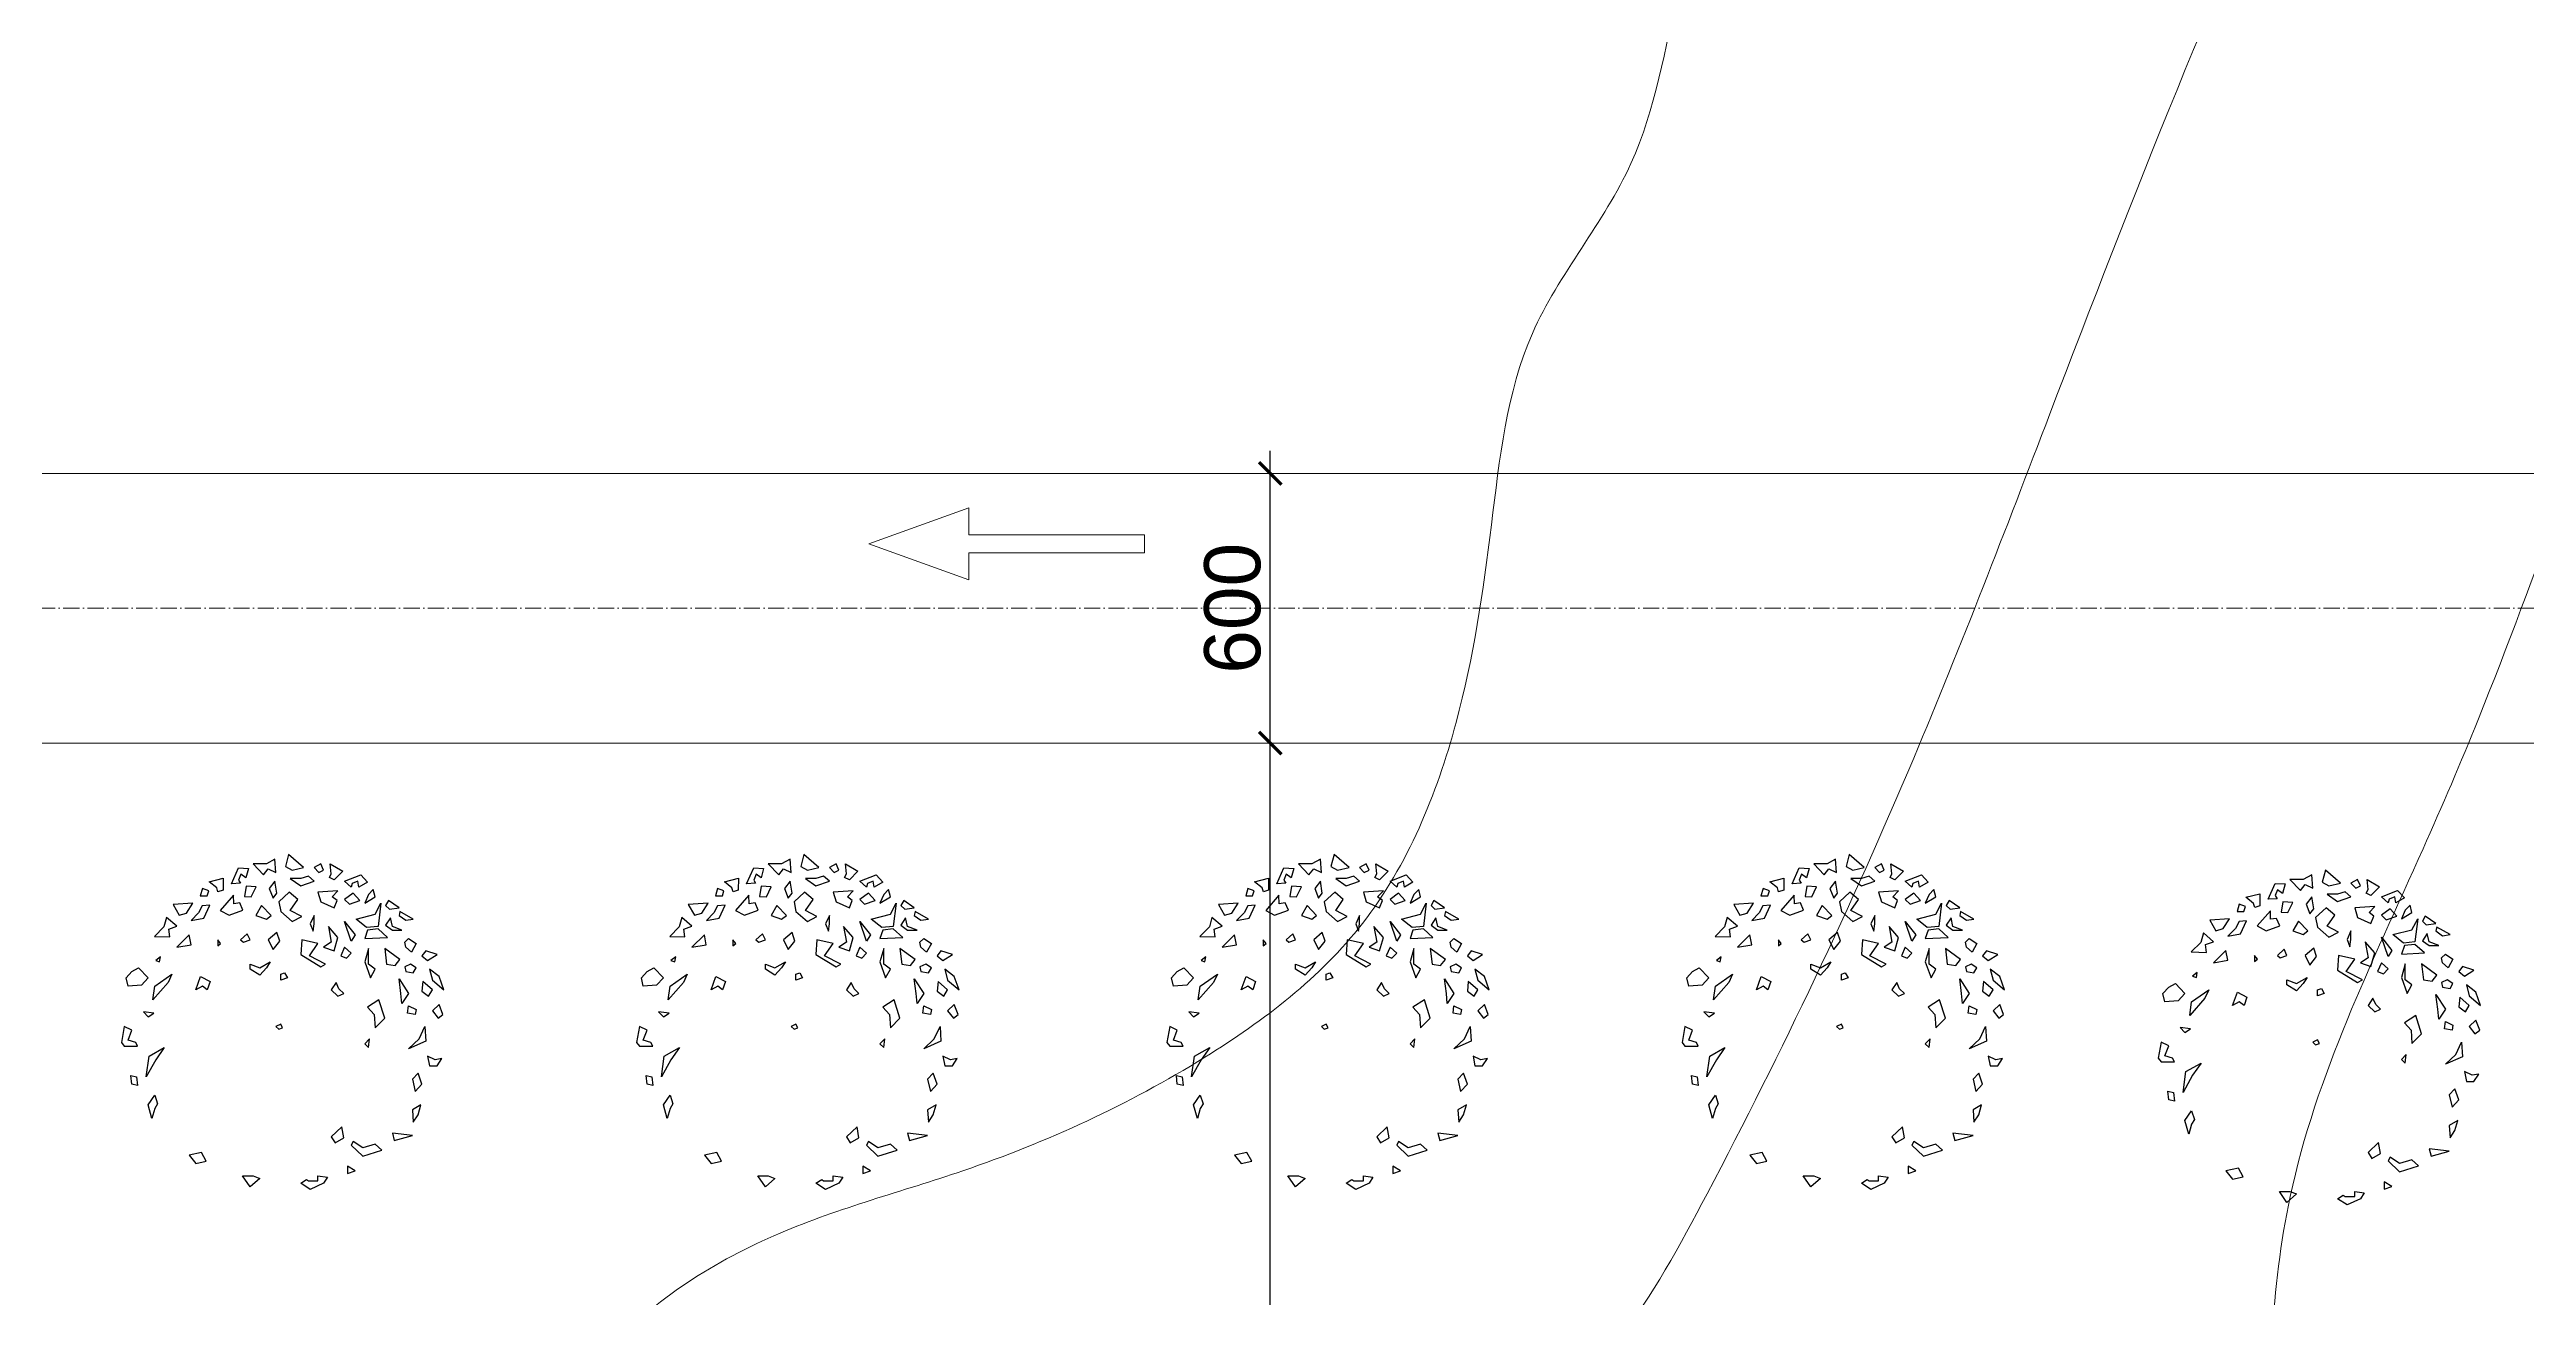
# Model space of a CAD drawing. Header units: millimetres. Extents: x 73 to 57768, y -40361 to 10065.
# Drawn here: x 9421 to 14934, y -21193 to -18416 of the extents above; entities that cross this region are included whole.
import ezdxf

# ---------------------------------------------------------------- set-up
doc = ezdxf.new("R2010")
doc.units = ezdxf.units.MM
doc.linetypes.add('ACAD_ISO10W100', pattern=[18, 12, -3, 0, -3])
for name, color, linetype, lineweight in [('izohipse', 33, 'Continuous', 0), ('kote', 124, 'Continuous', 5), ('kote i srafura', 9, 'Continuous', 5), ('SITUACIJA', 7, 'Continuous', 15)]:
    doc.layers.add(name, color=color, linetype=linetype, lineweight=lineweight)
doc.layers.add('pogled', color=7, linetype='Continuous', lineweight=5, true_color=0x8db1c3)
doc.styles.add('ATTR', font='romans.shx', dxfattribs={"width": 0.8, "height": 0.7})
doc.styles.add('M1_500', font='ARIAL.TTF', dxfattribs={"height": 125})
doc.dimstyles.new('M1_500', dxfattribs={"dimtxt": 15, "dimasz": 50, "dimexe": 50, "dimexo": 50, "dimgap": 20, "dimtad": 1, "dimdec": 0, "dimtxsty": 'M1_500', "dimblk": 'ARCHTICK', "dimcen": 2.5, "dimdle": 50, "dimadec": 0, "dimazin": 0, "dimtfac": 1, "dimtdec": 0, "dimtmove": 0, "dimatfit": 3, "dimfxl": 1, "dimarcsym": 0})

# ---------------------------------------------------------------- blocks, each defined once
blk = doc.blocks.new('DEC1')
for points in [[(-22.482173, 47.292998), (-22.915303, 48.664658), (-25.556323, 50.836408), (-20.701343, 52.081818), (-20.707443, 47.864548)], [(-17.825703, 50.144688), (-15.340965, 55.637398), (-11.893769, 55.475018), (-12.802246, 52.160138), (-14.540878, 53.429518), (-15.347061, 51.420148), (-14.679306, 50.283108)], [(-10.286347, 57.002498), (-6.636353, 53.173978), (-4.977264, 55.300948), (-2.322731, 54.024758), (-2.654549, 58.704078), (-5.640907, 57.002498)], [(2.096443, 60.253408), (0.995445, 56.151728), (3.318161, 54.875548), (7.299967, 55.726328)], [(2.654526, 51.897798), (6.304517, 49.345458), (10.949967, 51.047028), (8.959067, 52.748598), (6.304517, 51.897798)], [(13.272677, 57.002498), (10.949967, 55.726328), (12.609047, 54.024758), (14.268137, 54.875548)], [(16.259037, 52.323198), (16.922667, 53.599378), (16.590857, 57.002498), (20.904477, 54.450148), (17.918117, 51.472418)], [(21.568117, 51.047028), (27.209017, 53.173978), (29.531737, 50.621628), (26.545377, 48.920058), (26.213557, 51.047028), (24.222657, 50.196248), (23.890837, 48.920058)], [(-38.104163, 42.886048), (-35.982343, 39.207198), (-33.437553, 39.947208), (-31.223573, 43.364378)], [(-27.902623, 48.490098), (-28.642653, 45.945318), (-26.266303, 45.915268), (-25.694743, 47.690008)], [(-17.061733, 46.095918), (-21.688173, 40.867878), (-18.577893, 39.165388), (-13.789101, 40.946228), (-14.889992, 43.454908), (-16.965533, 43.184148)], [(-12.70607, 49.248398), (-13.313744, 45.632738), (-10.937401, 45.602688), (-9.258873, 49.086028)], [(-2.654549, 51.047028), (-4.645447, 48.494678), (-3.318176, 45.091538), (-1.990913, 46.793108)], [(2.322716, 47.218508), (-1.327278, 43.815368), (-0.66365, 40.412228), (3.318161, 37.009098), (6.636337, 38.710668), (2.654526, 40.837618), (5.309077, 44.666158)], [(19.245397, 47.643888), (12.277227, 47.218508), (13.272677, 43.815368), (17.918117, 41.688418), (18.913577, 44.240768), (17.254487, 45.516938)], [(24.554477, 46.793108), (21.568117, 44.666158), (23.227197, 42.964588), (26.877177, 44.240768)], [(25.549927, 37.859878), (32.186277, 39.561448), (34.177167, 43.389968), (33.181717, 35.307528), (29.199917, 34.882128)], [(31.522627, 48.069288), (29.863537, 46.367708), (28.536287, 43.389968), (32.186277, 45.516938)], [(36.831707, 44.240768), (35.836257, 42.539188), (37.163527, 41.263018), (40.481707, 41.688418)], [(-44.561383, 31.831348), (-39.273253, 31.705098), (-39.604093, 34.382268), (-36.824663, 35.356908), (-40.368063, 38.431048), (-41.276543, 35.116178)], [(-31.801213, 37.372358), (-27.415503, 38.148518), (-25.333863, 42.636518), (-27.944843, 42.431948), (-29.220293, 39.953298)], [(-7.299988, 42.539188), (-9.290886, 39.136068), (-5.640907, 37.859878), (-3.981812, 39.136068)], [(10.949967, 39.136068), (9.622697, 36.158308), (10.618147, 33.605958), (10.949967, 36.158308)], [(15.927217, 35.307528), (16.922667, 29.777438), (14.268137, 28.075868), (17.918117, 26.799688), (19.245397, 31.479008)], [(23.890837, 30.202838), (21.568117, 37.009098), (25.218107, 32.329788)], [(37.495347, 38.285278), (35.836257, 35.732928), (38.158977, 34.031358), (41.477157, 34.031358), (38.158977, 35.307528)], [(40.813507, 40.412228), (40.481707, 39.136068), (42.804427, 37.434478), (45.458957, 37.859878)], [(-32.518103, 32.329788), (-36.831723, 28.075868), (-31.854473, 28.926648)], [(-22.563583, 30.628218), (-22.563583, 28.501248), (-21.568133, 29.352038)], [(-12.277245, 32.755178), (-14.599968, 30.628218), (-13.604515, 29.777438), (-11.2818, 30.628218)], [(-1.990913, 33.180578), (-4.977264, 30.628218), (-3.318176, 27.225088), (-0.99546, 30.202838)], [(6.636337, 30.628218), (6.304517, 25.523518), (13.272677, 21.269598), (14.931767, 22.120378), (9.290877, 25.098128), (12.277227, 29.352038)], [(21.568117, 28.075868), (20.240847, 25.098128), (22.231747, 24.247348), (23.890837, 25.948898)], [(29.531737, 34.031358), (28.536287, 31.053608), (36.499887, 31.479008), (33.181717, 34.456738)], [(29.863537, 27.650488), (28.536287, 22.971158), (30.527177, 17.441068), (32.186277, 20.418808), (29.863537, 22.120378)], [(35.504437, 27.650488), (36.168077, 22.120378), (39.154437, 21.694998), (40.813507, 23.821948)], [(44.795317, 26.374298), (42.804427, 28.075868), (42.472607, 29.777438), (43.799877, 31.053608), (46.454417, 29.352038)], [(49.772577, 26.799688), (48.445307, 25.098128), (50.436227, 23.396548), (53.754397, 25.523518)], [(-52.427143, 19.568028), (-50.104423, 20.844198), (-46.786243, 17.441068), (-49.108973, 14.888718), (-53.754413, 14.463338), (-54.418043, 17.441068)], [(-45.127153, 9.784018), (-44.463523, 14.463338), (-38.490813, 18.717258), (-39.818083, 15.739508)], [(-42.472623, 24.672728), (-44.131713, 23.396548), (-42.804433, 22.971158)], [(-30.195383, 13.187148), (-28.536293, 17.866458), (-25.218123, 16.164898), (-26.213573, 13.187148), (-27.872663, 14.463338)], [(-5.640907, 20.844198), (-7.963623, 18.291858), (-11.2818, 20.418808), (-11.2818, 22.120378), (-7.963623, 20.844198), (-4.313629, 22.971158)], [(-0.66365, 18.717258), (0.663628, 19.142638), (1.659081, 17.441068), (-0.66365, 16.590288)], [(46.454417, 20.844198), (44.463497, 22.120378), (42.472607, 21.269598), (42.804427, 19.568028), (45.458957, 19.142638)], [(51.099847, 20.418808), (52.095307, 16.590288), (56.077117, 13.187148), (54.418027, 17.866458)], [(18.581767, 15.739508), (16.922667, 13.187148), (19.245397, 11.060198), (21.236297, 11.910978), (19.577217, 13.612548)], [(29.531737, 7.231658), (31.854457, 4.679318), (32.186277, 0), (35.504437, 3.403137), (33.513537, 9.784018)], [(40.481707, 17.015668), (43.799877, 11.910978), (41.477157, 8.507848), (41.145337, 11.910978)], [(48.777127, 16.164898), (48.445307, 12.761768), (50.768037, 11.060198), (52.095307, 13.187148)], [(-52.427143, -0.850769), (-55.081683, 0.4254), (-56.077133, -5.104706), (-55.081683, -6.380875), (-50.436243, -6.380875), (-51.099873, -5.104706), (-53.754413, -4.253914)], [(-48.445333, 5.530108), (-46.786243, 3.828518), (-44.795343, 5.104708)], [(-0.66365, 1.276169), (-2.322731, 0.4254), (-1.327278, -0.425384), (0, 0)], [(46.454417, 6.380878), (46.122607, 4.679318), (43.468057, 5.104708), (43.799877, 7.657058)], [(49.440767, 0.4254), (49.772577, -4.679306), (43.799877, -7.231651), (47.449857, -3.828529)], [(52.095307, 5.955488), (54.086217, 3.403137), (55.745307, 4.679318), (54.418027, 8.082458)], [(-47.449883, -17.015672), (-46.454433, -9.784004), (-41.145353, -6.806266), (-44.131713, -11.06018)], [(30.195357, -3.828529), (28.536287, -5.53009), (29.863537, -6.806266)], [(-50.768053, -17.015672), (-50.436243, -19.993412), (-52.427143, -19.568022), (-52.758963, -16.590282)], [(47.118057, -15.739494), (45.127137, -17.866462), (46.122607, -22.120372), (48.445307, -19.568022)], [(50.436227, -9.784004), (51.099847, -13.187141), (53.754397, -13.187141), (55.413487, -10.634796), (53.090757, -11.06018)], [(-45.458983, -31.478992), (-46.786243, -26.799672), (-44.463523, -23.396552), (-43.468073, -26.374292), (-44.463523, -28.075852)], [(20.572657, -34.456732), (16.922667, -37.859872), (18.249947, -39.986832), (21.236297, -38.285262)], [(48.113497, -26.799672), (45.127137, -28.501252), (45.458957, -32.755162), (47.118057, -30.202822)], [(24.554477, -39.561442), (23.890837, -40.837612), (27.872647, -44.666142), (34.508987, -42.539172), (32.186277, -40.412222), (27.872647, -41.688402)], [(38.158977, -36.583692), (38.822617, -39.136042), (45.127137, -37.434482)], [(-28.204473, -43.389972), (-32.518103, -44.240752), (-30.195383, -47.218492), (-26.545393, -46.367702)], [(-11.2818, -55.300932), (-13.936333, -51.472412), (-10.286347, -51.472412), (-7.963623, -52.323192)], [(9.622697, -56.151712), (6.304517, -54.024762), (8.295417, -52.748592), (8.959067, -53.173982), (12.277227, -53.173982), (12.277227, -51.472412), (15.595407, -51.897802), (14.268137, -54.024762)], [(22.563567, -50.621622), (25.218107, -49.770842), (22.563567, -48.069272)]]:
    blk.add_lwpolyline(points, close=True)
at = {"style": 'ATTR', "width": 0.8, "flags": 9}
blk.add_attdef('ESTCODE', (0, 0), '', height=0.7, dxfattribs=at)
blk = doc.blocks.new('_ArchTick')
at = {"layer": 'kote', "color": 0, "const_width": 0.15}
blk.add_lwpolyline([(-0.5, -0.5), (0.5, 0.5)], dxfattribs=at)
blk = doc.blocks.new('*D291')
at = {"layer": 'Defpoints', "color": 0}
for p in [(12138, -19959.3), (12138, -19959.3), (12138, -23086.6)]:
    blk.add_point(p, dxfattribs=at)
at = {"layer": 'kote i srafura', "color": 0, "lineweight": -2}
blk.add_line((12138, -23136.6), (12138, -19909.3), dxfattribs=at)
at = {"layer": 'kote i srafura', "color": 0, "lineweight": -2, "xscale": 50, "yscale": 50, "zscale": 50}
for p, rotation in [((12138, -19959.3), 90), ((12138, -23086.6), 270)]:
    blk.add_blockref('_ArchTick', p, dxfattribs=dict(at, rotation=rotation))
at = {"layer": 'kote i srafura', "color": 0, "insert": (12054.2, -21523), "char_height": 125, "attachment_point": 5, "rotation": 90, "style": 'M1_500'}
blk.add_mtext('3127', dxfattribs=at)
blk = doc.blocks.new('*D292')
at = {"layer": 'Defpoints', "color": 0}
for p in [(12138, -19359.3), (12138, -19359.3), (12138, -19959.3)]:
    blk.add_point(p, dxfattribs=at)
at = {"layer": 'kote i srafura', "color": 0, "lineweight": -2}
blk.add_line((12138, -20009.3), (12138, -19309.3), dxfattribs=at)
at = {"layer": 'kote i srafura', "color": 0, "lineweight": -2, "xscale": 50, "yscale": 50, "zscale": 50}
for p, rotation in [((12138, -19359.3), 90), ((12138, -19959.3), 270)]:
    blk.add_blockref('_ArchTick', p, dxfattribs=dict(at, rotation=rotation))
at = {"layer": 'kote i srafura', "color": 0, "insert": (12054.2, -19659.3), "char_height": 125, "attachment_point": 5, "rotation": 90, "style": 'M1_500'}
blk.add_mtext('600', dxfattribs=at)

msp = doc.modelspace()

# ---------------------------------------------------------------- linework, layer by layer
at = {"layer": 'izohipse'}
for points, knots in [([(5347.054, -24046.692), (5355.439, -24064.06), (5423.056, -24205.245), (5527.814, -24435.606), (5602.14, -24727.717), (5600.423, -25028.421), (5993.933, -25245.073), (6543.229, -25015.797), (7011.419, -24636.175), (7688.596, -24148.915), (8459.227, -23823.904), (9205.867, -23386.6), (9726.376, -22838.155), (10224.453, -22348.823), (10419.206, -21736.423), (10631.824, -21279.7), (11030.728, -21032.125), (11509.901, -20907.523), (11962.234, -20700.141), (12383.633, -20379.01), (12567.111, -19929.897), (12632.719, -19480.742), (12678.712, -19029.682), (12974.072, -18695.79), (13072.552, -18030.768), (13436.813, -17368.055), (13792.555, -16611.074), (13928.538, -15874.581), (14066.847, -15217.344), (14178.094, -14773.28), (14212.456, -14611.212)], [2306.71621867, 2306.71621867, 2306.71621867, 2306.71621867, 2312.48366952, 2353.51550531, 2382.22519749, 2403.40911625, 2438.70243356, 2492.91209369, 2570.8035712, 2621.92707413, 2741.83004509, 2821.34852664, 2878.40608034, 2968.93723023, 3024.72457825, 3069.94492077, 3116.24606309, 3159.23660203, 3218.75387719, 3264.79516668, 3314.10895956, 3358.80289896, 3402.38256602, 3446.09195277, 3486.25808051, 3599.72769093, 3671.03191752, 3736.0063241, 3823.16566805, 3872.99383699, 3872.99383699, 3872.99383699, 3872.99383699]), ([(5347.054, -28097.302), (5566.22, -27919.029), (5973.878, -27573.209), (6655.906, -26939.969), (7534.482, -26186.597), (8832.722, -25524.451), (9693.721, -24551.566), (10456.524, -23816.479), (10754.714, -23116.883), (11331.258, -22672.43), (11849.811, -22224.957), (12375.566, -21762.509), (12875.449, -21398.147), (13222.996, -20759.074), (13549.062, -20075.057), (13959.396, -19000.31), (14411.496, -17827.826), (15016.036, -16797.417), (15203.82, -15976.954), (15493.301, -15493.757), (15546.223, -15019.317), (15610.017, -14724.097), (15640.289, -14611.212)], [1637.42291538, 1637.42291538, 1637.42291538, 1637.42291538, 1722.3041729, 1797.4946611, 1916.82941564, 2068.40573537, 2228.69388829, 2302.97404445, 2384.22591502, 2449.7248882, 2517.60604163, 2590.33586301, 2660.68039084, 2698.99928437, 2806.34745106, 2888.73559882, 3043.70745753, 3183.46423372, 3243.31017193, 3294.25627043, 3349.50890509, 3384.5356833, 3384.5356833, 3384.5356833, 3384.5356833]), ([(5347.054, -29455.457), (5522.628, -29361.766), (5899.072, -29163.337), (6489.488, -28813.695), (6889.156, -28180.38), (7423.027, -27804.04), (8100.182, -27361.516), (8836.383, -26742.943), (9774.356, -26020.198), (10578.089, -25386.457), (11355.75, -24659.358), (12366.233, -24174.771), (13340.767, -23691.557), (14009.029, -23282.435), (14382.852, -22866.223), (14348.3, -22272.941), (14355.554, -21657.125), (14370.134, -20891.783), (14638.4, -20352.168), (14925.186, -19682.31), (15171.843, -18927.185), (15714.687, -17965.442), (16302.047, -16997.196), (16802.129, -15934.886), (17071.405, -15137.847), (17176.631, -14691.836), (17195.289, -14611.212)], [1509.07527336, 1509.07527336, 1509.07527336, 1509.07527336, 1568.99812366, 1637.35145172, 1710.94843968, 1788.34609099, 1830.80717245, 1953.9897622, 2075.98499554, 2186.19124878, 2261.20648887, 2393.77452296, 2518.90928001, 2587.26259095, 2630.47755409, 2676.86442731, 2756.66105256, 2819.61465845, 2902.45577964, 2933.89254375, 3038.67726888, 3139.62995757, 3264.16000431, 3378.53598777, 3491.05065712, 3515.85063868, 3515.85063868, 3515.85063868, 3515.85063868]), ([(31552.658, -14611.212), (31420.83, -14776.479), (31114.816, -15139.123), (30624.928, -15577.055), (30170.84, -15961.941), (29828.9, -16406.995), (29662.362, -16940.49), (29570.984, -17469.488), (29328.02, -17874.589), (28964.259, -18166.938), (28491.41, -18117.618), (28135.731, -17936.146), (27864.038, -17762.724), (27597.524, -17733.822), (27382.303, -17839.33), (27249.186, -18043.595), (27228.778, -18269.817), (27364.939, -18409.745), (27486.826, -18602.639), (27473.731, -18918.232), (27438.892, -19242.657), (27503.343, -19600.503), (27438.959, -19974.576), (27418.35, -20370.876), (27166.162, -20566.292), (27192.512, -20752.482), (27015.404, -21021.515), (26895.607, -21494.791), (26650.554, -22047.512), (26591.382, -22702.315), (26472.545, -23244.884), (26316.317, -23813.098), (26020.049, -24274.004), (25454.65, -24705.004), (24750.688, -24745.829), (24204.551, -24839.863), (23667.654, -24825.325), (23063.979, -24661.936), (22497.122, -24184.898), (22063.432, -23818.746), (21708.558, -23483.893), (21618.028, -23071.401), (21482.217, -22717.178), (21280.393, -22427.975), (20949.482, -22291.497), (20523.398, -22316.36), (20222.206, -22639.348), (19982.945, -23036.895), (19641.817, -23453.887), (19121.028, -23810.068), (18536.361, -23906.042), (18036.829, -23959.869), (17576.435, -24284.347), (16718.101, -24662.777), (15646.125, -25317.041), (14555.656, -26080.59), (13735.113, -26727.858), (12928.674, -27239.254), (12117.658, -27817.375), (11367.021, -28349.879), (10773.139, -28841.699), (10339.452, -29116.535), (10025.115, -29401.674), (9851.675, -29691.285), (9886.827, -29934.985), (10043.242, -30061.93), (10191.481, -30185.534), (10374.003, -30294.494), (10678.05, -30273.874), (11155.611, -30422.673), (12000.061, -30438.839), (13118.723, -30470.669), (14283.346, -30938.127), (15504.821, -31189.476), (16723.064, -31335.263), (17772.226, -31295.286), (18560.239, -31297.302), (18999.755, -30973.406), (19157.86, -30650.474), (19140.673, -30272.846), (19512.528, -29973.233), (19570.418, -29356.6), (19990.032, -28764.146), (20599.055, -28424.928), (21180.026, -28534.5), (21599.127, -28734.457), (21971.696, -29140.61), (22495.106, -29561.431), (22920.548, -30192.749), (23197.676, -30825.804), (23298.836, -31414.579), (22961.837, -31797.743), (22682.787, -32211.951), (21995.155, -32467.046), (21600.046, -33215.664), (20787.457, -33458.934), (20348.834, -33917.282), (19934.131, -34182.154), (19674.357, -34418.8), (19653.762, -34612.126), (19648.192, -34664.41)], [1902.18558609, 1902.18558609, 1902.18558609, 1902.18558609, 2535.47886573, 3326.13675999, 3868.3788574, 4320.04619324, 4987.21341701, 5522.33876079, 5914.83901284, 6391.10826673, 6822.64589654, 7246.97568664, 7595.57825547, 7771.26986018, 8028.73750015, 8264.35247454, 8488.27555659, 8635.43322456, 8830.24679286, 9158.69372897, 9541.91727582, 9817.33141425, 10232.12944131, 10685.91741739, 10943.23649876, 11070.86668842, 11207.19492117, 11878.62254705, 12536.45749156, 13000.21832433, 13837.61503863, 14204.75627219, 14759.69261974, 15455.3880813, 16240.75451659, 16819.96619368, 17120.46801222, 17847.47312598, 18640.87361578, 19307.14729657, 19569.3043918, 20077.44333925, 20522.0900916, 20712.15505977, 21116.93205152, 21535.08529578, 21903.57896774, 22377.25955994, 22942.34458169, 23504.5111893, 24223.00461876, 24702.53518623, 24974.16213211, 25889.64813605, 27517.11953131, 28727.87044286, 29884.29854474, 30648.63232892, 31590.56243321, 32872.13672267, 33408.3906763, 33901.58309643, 34408.15294838, 34677.77273225, 34872.92535604, 35085.30473785, 35256.08385275, 35461.37236622, 35698.28344835, 36143.04280105, 36948.54022797, 38218.38580649, 39469.44535597, 40670.65584017, 41960.04486517, 43121.04167366, 43866.65135571, 44217.80870065, 44708.64263122, 44873.70664657, 45316.10041882, 45971.00967597, 46651.38474285, 47436.4971892, 47887.84119316, 48373.98365055, 48804.7010782, 49525.4803312, 50386.70921747, 51034.58854924, 51648.27869279, 51988.46614871, 52511.77709507, 53125.29667313, 54078.9061576, 54851.73150858, 55548.42263817, 55937.5884025, 56356.56035221, 56511.87147235, 56511.87147235, 56511.87147235, 56511.87147235])]:
    msp.add_open_spline(points, degree=3, knots=knots, dxfattribs=at)
at = {"layer": 'pogled'}
msp.add_line((11857.739, -19495.915), (11857.739, -19535.915), dxfattribs=at)
for points in [[(11466.661, -19595.915), (11243.985, -19515.915), (11466.661, -19435.915)], [(11857.739, -19495.915), (11466.661, -19495.915), (11466.661, -19435.915)], [(11857.739, -19535.915), (11466.661, -19535.915), (11466.661, -19595.915)]]:
    msp.add_lwpolyline(points, dxfattribs=at)
at = {"layer": 'SITUACIJA'}
msp.add_line((6097.054, -19359.296), (38597.054, -19359.296), dxfattribs=at)
at = {"layer": 'SITUACIJA', "linetype": 'ACAD_ISO10W100', "ltscale": 3}
msp.add_line((6097.054, -19659.296), (38597.054, -19659.296), dxfattribs=at)
at = {"layer": 'SITUACIJA'}
msp.add_lwpolyline([(15957.153, -20566.612), (15957.153, -20559.296, 0.41421356), (15357.153, -19959.296), (6097.054, -19959.296)], format="xyb", dxfattribs=at)

# ---------------------------------------------------------------- block references
at = {"xscale": 6.399999999994179, "yscale": 6.400000000001455, "zscale": 6.4}
for p in [(9939.447, -20593.241), (11086.347, -20593.241), (12266.547, -20593.241), (13413.447, -20593.241), (14473.347, -20628.041)]:
    msp.add_blockref('DEC1', p, dxfattribs=at)

# ---------------------------------------------------------------- dimensions: what is measured, and where the dimension line sits
at = {"layer": 'kote i srafura'}
for base, p1, p2, picture, middle in [((12138.039, -19359.296), (12138.039, -19959.296), (12138.039, -19359.296), '*D292', (12054.217, -19659.296)), ((12138.039, -19959.296), (12138.039, -23086.612), (12138.039, -19959.296), '*D291', (12054.175, -21522.954))]:
    dim = msp.add_linear_dim(base=base, p1=p1, p2=p2, angle=90, dimstyle='M1_500', override={"dimtmove": 1}, dxfattribs=at)
    dim.commit()
    dim.dimension.update_dxf_attribs({"geometry": picture, "text_midpoint": middle})

doc.saveas('drawing.dxf')
